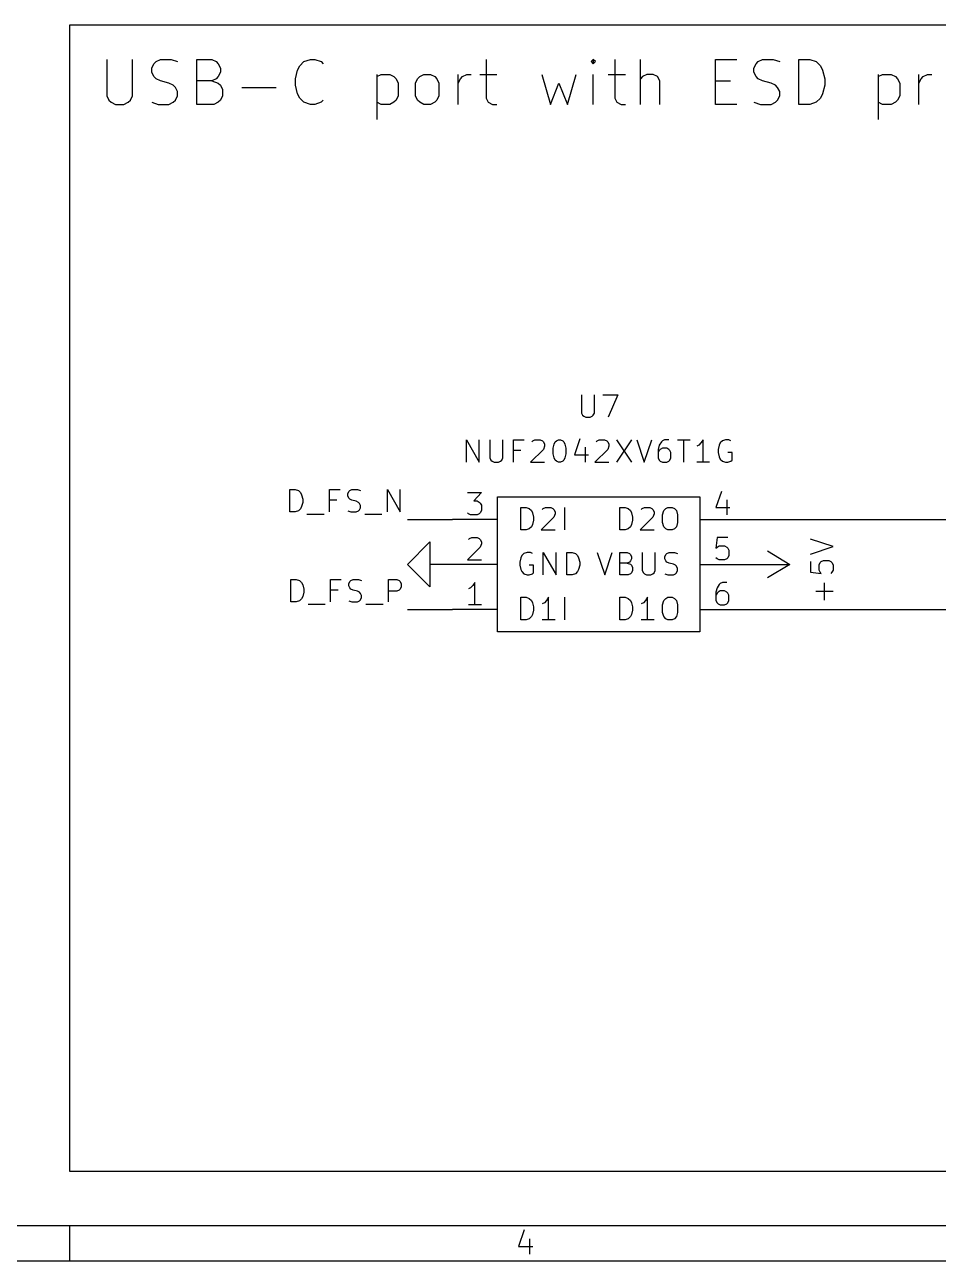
# Model space of a CAD drawing. Extents: x 0.4 to 16.1, y -11.3 to -0.4.
# Drawn here: x 6.2 to 8.23, y -11.299 to -8.55 of the extents above; entities that cross this region are included whole.
import ezdxf

# ---------------------------------------------------------------- set-up
doc = ezdxf.new("R2010")
doc.units = 0
doc.header["$MEASUREMENT"] = 0
for name, color, linetype in [('BLUE3', 171, 'CONTINUOUS'), ('CYAN2', 4, 'CONTINUOUS'), ('GRAY1', 251, 'CONTINUOUS'), ('GREEN3', 91, 'CONTINUOUS'), ('LYELLOW', 51, 'CONTINUOUS'), ('RED2', 1, 'CONTINUOUS'), ('RED3', 11, 'CONTINUOUS')]:
    doc.layers.add(name, color=color, linetype=linetype)

msp = doc.modelspace()

# ---------------------------------------------------------------- linework, layer by layer
at = {"layer": 'BLUE3', "linetype": 'CONTINUOUS'}
for p, q in [((6.3, -8.55), (10.05, -8.55)), ((6.3, -11.1), (6.3, -8.55)), ((6.382, -8.6273), (6.382, -8.7082)), ((6.4392, -8.7082), (6.4392, -8.6273)), ((6.4868, -8.6368), (6.4916, -8.632)), ((6.4916, -8.632), (6.5011, -8.6273)), ((6.5011, -8.6273), (6.5249, -8.6273)), ((6.5249, -8.6273), (6.5392, -8.632)), ((6.582, -8.7273), (6.582, -8.6273)), ((6.582, -8.6273), (6.6154, -8.6273)), ((6.6154, -8.6273), (6.6249, -8.632)), ((6.6249, -8.632), (6.6296, -8.6368)), ((6.8106, -8.6416), (6.8201, -8.632)), ((6.8201, -8.632), (6.8344, -8.6273)), ((6.8344, -8.6273), (6.8439, -8.6273)), ((6.8439, -8.6273), (6.8582, -8.632)), ((6.8582, -8.632), (6.863, -8.6368)), ((7.2249, -8.6273), (7.2249, -8.713)), ((7.463, -8.6273), (7.4582, -8.632)), ((7.4582, -8.632), (7.463, -8.6368)), ((7.4677, -8.632), (7.463, -8.6273)), ((7.463, -8.6273), (7.463, -8.6368)), ((7.463, -8.6368), (7.4677, -8.632)), ((7.5106, -8.6273), (7.5106, -8.713)), ((7.5677, -8.7273), (7.5677, -8.6273)), ((7.7344, -8.7273), (7.7344, -8.6273)), ((7.7344, -8.6273), (7.782, -8.6273)), ((7.8249, -8.6368), (7.8296, -8.632)), ((7.8296, -8.632), (7.8392, -8.6273)), ((7.8392, -8.6273), (7.863, -8.6273)), ((7.863, -8.6273), (7.8773, -8.632)), ((7.9201, -8.7273), (7.9201, -8.6273)), ((7.9201, -8.6273), (7.9439, -8.6273)), ((7.9439, -8.6273), (7.9582, -8.632)), ((7.9582, -8.632), (7.9677, -8.6416)), ((6.482, -8.6463), (6.4868, -8.6368)), ((6.482, -8.6558), (6.482, -8.6463)), ((6.4868, -8.6654), (6.482, -8.6558)), ((6.6296, -8.6368), (6.6344, -8.6463)), ((6.6344, -8.6558), (6.6296, -8.6654)), ((6.6344, -8.6463), (6.6344, -8.6558)), ((6.8011, -8.6701), (6.8058, -8.6511)), ((6.8058, -8.6511), (6.8106, -8.6416)), ((7.8201, -8.6463), (7.8249, -8.6368)), ((7.8201, -8.6558), (7.8201, -8.6463)), ((7.8249, -8.6654), (7.8201, -8.6558)), ((7.9677, -8.6416), (7.9725, -8.6511)), ((7.9725, -8.6511), (7.9773, -8.6701)), ((6.4916, -8.6701), (6.4868, -8.6654)), ((6.5011, -8.6749), (6.4916, -8.6701)), ((6.5201, -8.6796), (6.5011, -8.6749)), ((6.5296, -8.6844), (6.5201, -8.6796)), ((6.5344, -8.6892), (6.5296, -8.6844)), ((6.6154, -8.6749), (6.582, -8.6749)), ((6.6249, -8.6701), (6.6154, -8.6749)), ((6.6154, -8.6749), (6.6296, -8.6796)), ((6.6296, -8.6654), (6.6249, -8.6701)), ((6.6296, -8.6796), (6.6344, -8.6844)), ((6.6344, -8.6844), (6.6392, -8.6939)), ((6.8011, -8.6844), (6.8011, -8.6701)), ((6.8058, -8.7035), (6.8011, -8.6844)), ((6.982, -8.6606), (6.982, -8.7606)), ((6.982, -8.6654), (6.9916, -8.6606)), ((6.9916, -8.6606), (7.0106, -8.6606)), ((7.0106, -8.6606), (7.0201, -8.6654)), ((7.0201, -8.6654), (7.0249, -8.6701)), ((7.0249, -8.6701), (7.0296, -8.6796)), ((7.0296, -8.6796), (7.0296, -8.7082)), ((7.0677, -8.6796), (7.0725, -8.6701)), ((7.0677, -8.7082), (7.0677, -8.6796)), ((7.0725, -8.6701), (7.0773, -8.6654)), ((7.0773, -8.6654), (7.0868, -8.6606)), ((7.0868, -8.6606), (7.1011, -8.6606)), ((7.1011, -8.6606), (7.1106, -8.6654)), ((7.1106, -8.6654), (7.1154, -8.6701)), ((7.1154, -8.6701), (7.1201, -8.6796)), ((7.1201, -8.6796), (7.1201, -8.7082)), ((7.163, -8.7273), (7.163, -8.6606)), ((7.163, -8.6796), (7.1677, -8.6701)), ((7.1677, -8.6701), (7.1725, -8.6654)), ((7.1725, -8.6654), (7.182, -8.6606)), ((7.182, -8.6606), (7.1916, -8.6606)), ((7.2106, -8.6606), (7.2487, -8.6606)), ((7.3487, -8.6606), (7.3677, -8.7273)), ((7.3677, -8.7273), (7.3868, -8.6796)), ((7.3868, -8.6796), (7.4058, -8.7273)), ((7.4058, -8.7273), (7.4249, -8.6606)), ((7.463, -8.7273), (7.463, -8.6606)), ((7.4963, -8.6606), (7.5344, -8.6606)), ((7.5725, -8.6654), (7.5677, -8.6701)), ((7.582, -8.6606), (7.5725, -8.6654)), ((7.5963, -8.6606), (7.582, -8.6606)), ((7.6058, -8.6654), (7.5963, -8.6606)), ((7.6106, -8.6749), (7.6058, -8.6654)), ((7.6106, -8.7273), (7.6106, -8.6749)), ((7.7344, -8.6749), (7.7677, -8.6749)), ((7.8296, -8.6701), (7.8249, -8.6654)), ((7.8392, -8.6749), (7.8296, -8.6701)), ((7.8582, -8.6796), (7.8392, -8.6749)), ((7.8677, -8.6844), (7.8582, -8.6796)), ((7.8725, -8.6892), (7.8677, -8.6844)), ((7.9773, -8.6844), (7.9725, -8.7035)), ((7.9773, -8.6701), (7.9773, -8.6844)), ((8.0963, -8.6606), (8.0963, -8.7606)), ((8.0963, -8.6654), (8.1058, -8.6606)), ((8.1058, -8.6606), (8.1249, -8.6606)), ((8.1249, -8.6606), (8.1344, -8.6654)), ((8.1344, -8.6654), (8.1392, -8.6701)), ((8.1392, -8.6701), (8.1439, -8.6796)), ((8.1439, -8.6796), (8.1439, -8.7082)), ((8.1868, -8.7273), (8.1868, -8.6606)), ((8.1868, -8.6796), (8.1915, -8.6701)), ((8.1915, -8.6701), (8.1963, -8.6654)), ((8.1963, -8.6654), (8.2058, -8.6606)), ((8.2058, -8.6606), (8.2154, -8.6606)), ((6.382, -8.7082), (6.3868, -8.7177)), ((6.4344, -8.7177), (6.4392, -8.7082)), ((6.5392, -8.6987), (6.5344, -8.6892)), ((6.5344, -8.7177), (6.5392, -8.7082)), ((6.5392, -8.7082), (6.5392, -8.6987)), ((6.6392, -8.7082), (6.6344, -8.7177)), ((6.6392, -8.6939), (6.6392, -8.7082)), ((6.682, -8.6892), (6.7582, -8.6892)), ((6.8106, -8.713), (6.8058, -8.7035)), ((6.8201, -8.7225), (6.8106, -8.713)), ((7.0296, -8.7082), (7.0249, -8.7177)), ((7.0725, -8.7177), (7.0677, -8.7082)), ((7.1201, -8.7082), (7.1154, -8.7177)), ((7.2249, -8.713), (7.2296, -8.7225)), ((7.5106, -8.713), (7.5154, -8.7225)), ((7.8773, -8.6987), (7.8725, -8.6892)), ((7.8725, -8.7177), (7.8773, -8.7082)), ((7.8773, -8.7082), (7.8773, -8.6987)), ((7.9677, -8.713), (7.9582, -8.7225)), ((7.9725, -8.7035), (7.9677, -8.713)), ((8.1439, -8.7082), (8.1392, -8.7177)), ((6.3868, -8.7177), (6.3916, -8.7225)), ((6.3916, -8.7225), (6.4011, -8.7273)), ((6.4011, -8.7273), (6.4201, -8.7273)), ((6.4201, -8.7273), (6.4296, -8.7225)), ((6.4296, -8.7225), (6.4344, -8.7177)), ((6.482, -8.7225), (6.4963, -8.7273)), ((6.4963, -8.7273), (6.5201, -8.7273)), ((6.5201, -8.7273), (6.5296, -8.7225)), ((6.5296, -8.7225), (6.5344, -8.7177)), ((6.6201, -8.7273), (6.582, -8.7273)), ((6.6296, -8.7225), (6.6201, -8.7273)), ((6.6344, -8.7177), (6.6296, -8.7225)), ((6.8344, -8.7273), (6.8201, -8.7225)), ((6.8439, -8.7273), (6.8344, -8.7273)), ((6.8582, -8.7225), (6.8439, -8.7273)), ((6.863, -8.7177), (6.8582, -8.7225)), ((6.9916, -8.7273), (6.982, -8.7225)), ((7.0106, -8.7273), (6.9916, -8.7273)), ((7.0201, -8.7225), (7.0106, -8.7273)), ((7.0249, -8.7177), (7.0201, -8.7225)), ((7.0773, -8.7225), (7.0725, -8.7177)), ((7.0868, -8.7273), (7.0773, -8.7225)), ((7.1011, -8.7273), (7.0868, -8.7273)), ((7.1106, -8.7225), (7.1011, -8.7273)), ((7.1154, -8.7177), (7.1106, -8.7225)), ((7.2296, -8.7225), (7.2392, -8.7273)), ((7.2392, -8.7273), (7.2487, -8.7273)), ((7.5154, -8.7225), (7.5249, -8.7273)), ((7.5249, -8.7273), (7.5344, -8.7273)), ((7.782, -8.7273), (7.7344, -8.7273)), ((7.8201, -8.7225), (7.8344, -8.7273)), ((7.8344, -8.7273), (7.8582, -8.7273)), ((7.8582, -8.7273), (7.8677, -8.7225)), ((7.8677, -8.7225), (7.8725, -8.7177)), ((7.9439, -8.7273), (7.9201, -8.7273)), ((7.9582, -8.7225), (7.9439, -8.7273)), ((8.1058, -8.7273), (8.0963, -8.7225)), ((8.1249, -8.7273), (8.1058, -8.7273)), ((8.1344, -8.7225), (8.1249, -8.7273)), ((8.1392, -8.7177), (8.1344, -8.7225)), ((10.05, -11.1), (6.3, -11.1))]:
    msp.add_line(p, q, dxfattribs=at)
at = {"layer": 'CYAN2', "linetype": 'CONTINUOUS'}
for p, q in [((7.4369, -9.3728), (7.4369, -9.4133)), ((7.4369, -9.3728), (7.4369, -9.4133)), ((7.4655, -9.4133), (7.4655, -9.3728)), ((7.4655, -9.4133), (7.4655, -9.3728)), ((7.4845, -9.3728), (7.5179, -9.3728)), ((7.4845, -9.3728), (7.5179, -9.3728)), ((7.5179, -9.3728), (7.4964, -9.4228)), ((7.5179, -9.3728), (7.4964, -9.4228)), ((7.4369, -9.4133), (7.4393, -9.418)), ((7.4369, -9.4133), (7.4393, -9.418)), ((7.4393, -9.418), (7.4417, -9.4204)), ((7.4393, -9.418), (7.4417, -9.4204)), ((7.4417, -9.4204), (7.4464, -9.4228)), ((7.4417, -9.4204), (7.4464, -9.4228)), ((7.4464, -9.4228), (7.4559, -9.4228)), ((7.4464, -9.4228), (7.4559, -9.4228)), ((7.4559, -9.4228), (7.4607, -9.4204)), ((7.4559, -9.4228), (7.4607, -9.4204)), ((7.4607, -9.4204), (7.4631, -9.418)), ((7.4607, -9.4204), (7.4631, -9.418)), ((7.4631, -9.418), (7.4655, -9.4133)), ((7.4631, -9.418), (7.4655, -9.4133)), ((7.181, -9.5228), (7.181, -9.4728)), ((7.181, -9.4728), (7.2095, -9.5228)), ((7.181, -9.5228), (7.181, -9.4728)), ((7.181, -9.4728), (7.2095, -9.5228)), ((7.2095, -9.5228), (7.2095, -9.4728)), ((7.2095, -9.5228), (7.2095, -9.4728)), ((7.2333, -9.4728), (7.2333, -9.5133)), ((7.2333, -9.4728), (7.2333, -9.5133)), ((7.2619, -9.5133), (7.2619, -9.4728)), ((7.2619, -9.5133), (7.2619, -9.4728)), ((7.2857, -9.5228), (7.2857, -9.4728)), ((7.2857, -9.4728), (7.3095, -9.4728)), ((7.2857, -9.5228), (7.2857, -9.4728)), ((7.2857, -9.4728), (7.3095, -9.4728)), ((7.3262, -9.4776), (7.3286, -9.4752)), ((7.3262, -9.4776), (7.3286, -9.4752)), ((7.3286, -9.4752), (7.3333, -9.4728)), ((7.3286, -9.4752), (7.3333, -9.4728)), ((7.3333, -9.4728), (7.3452, -9.4728)), ((7.3333, -9.4728), (7.3452, -9.4728)), ((7.3452, -9.4728), (7.35, -9.4752)), ((7.3452, -9.4728), (7.35, -9.4752)), ((7.35, -9.4752), (7.3524, -9.4776)), ((7.35, -9.4752), (7.3524, -9.4776)), ((7.3524, -9.4776), (7.3548, -9.4823)), ((7.3524, -9.4776), (7.3548, -9.4823)), ((7.3548, -9.4823), (7.3548, -9.4871)), ((7.3548, -9.4823), (7.3548, -9.4871)), ((7.3738, -9.4918), (7.3762, -9.4823)), ((7.3738, -9.4918), (7.3762, -9.4823)), ((7.3762, -9.4823), (7.3786, -9.4776)), ((7.3762, -9.4823), (7.3786, -9.4776)), ((7.3786, -9.4776), (7.381, -9.4752)), ((7.3786, -9.4776), (7.381, -9.4752)), ((7.381, -9.4752), (7.3857, -9.4728)), ((7.381, -9.4752), (7.3857, -9.4728)), ((7.3857, -9.4728), (7.3905, -9.4728)), ((7.3857, -9.4728), (7.3905, -9.4728)), ((7.3905, -9.4728), (7.3952, -9.4752)), ((7.3905, -9.4728), (7.3952, -9.4752)), ((7.3952, -9.4752), (7.3976, -9.4776)), ((7.3952, -9.4752), (7.3976, -9.4776)), ((7.3976, -9.4776), (7.4, -9.4823)), ((7.3976, -9.4776), (7.4, -9.4823)), ((7.4, -9.4823), (7.4024, -9.4918)), ((7.4, -9.4823), (7.4024, -9.4918)), ((7.4333, -9.4704), (7.4214, -9.5061)), ((7.4333, -9.4704), (7.4214, -9.5061)), ((7.4691, -9.4776), (7.4714, -9.4752)), ((7.4691, -9.4776), (7.4714, -9.4752)), ((7.4714, -9.4752), (7.4762, -9.4728)), ((7.4714, -9.4752), (7.4762, -9.4728)), ((7.4762, -9.4728), (7.4881, -9.4728)), ((7.4762, -9.4728), (7.4881, -9.4728)), ((7.4881, -9.4728), (7.4929, -9.4752)), ((7.4881, -9.4728), (7.4929, -9.4752)), ((7.4929, -9.4752), (7.4952, -9.4776)), ((7.4929, -9.4752), (7.4952, -9.4776)), ((7.4952, -9.4776), (7.4976, -9.4823)), ((7.4952, -9.4776), (7.4976, -9.4823)), ((7.4976, -9.4823), (7.4976, -9.4871)), ((7.4976, -9.4823), (7.4976, -9.4871)), ((7.5143, -9.4728), (7.5476, -9.5228)), ((7.5476, -9.4728), (7.5143, -9.5228)), ((7.5143, -9.4728), (7.5476, -9.5228)), ((7.5476, -9.4728), (7.5143, -9.5228)), ((7.5595, -9.4728), (7.5762, -9.5228)), ((7.5595, -9.4728), (7.5762, -9.5228)), ((7.5762, -9.5228), (7.5929, -9.4728)), ((7.5762, -9.5228), (7.5929, -9.4728)), ((7.6095, -9.4847), (7.6071, -9.4942)), ((7.6095, -9.4847), (7.6071, -9.4942)), ((7.6143, -9.4776), (7.6095, -9.4847)), ((7.6143, -9.4776), (7.6095, -9.4847)), ((7.6167, -9.4752), (7.6143, -9.4776)), ((7.6167, -9.4752), (7.6143, -9.4776)), ((7.6214, -9.4728), (7.6167, -9.4752)), ((7.6214, -9.4728), (7.6167, -9.4752)), ((7.631, -9.4728), (7.6214, -9.4728)), ((7.631, -9.4728), (7.6214, -9.4728)), ((7.65, -9.4728), (7.6786, -9.4728)), ((7.65, -9.4728), (7.6786, -9.4728)), ((7.6643, -9.5228), (7.6643, -9.4728)), ((7.6643, -9.5228), (7.6643, -9.4728)), ((7.6976, -9.4847), (7.6929, -9.4871)), ((7.6976, -9.4847), (7.6929, -9.4871)), ((7.7024, -9.4799), (7.6976, -9.4847)), ((7.7024, -9.4799), (7.6976, -9.4847)), ((7.7071, -9.4728), (7.7024, -9.4799)), ((7.7071, -9.4728), (7.7024, -9.4799)), ((7.7071, -9.5228), (7.7071, -9.4728)), ((7.7071, -9.5228), (7.7071, -9.4728)), ((7.7429, -9.4847), (7.7405, -9.4942)), ((7.7429, -9.4847), (7.7405, -9.4942)), ((7.7452, -9.4799), (7.7429, -9.4847)), ((7.7452, -9.4799), (7.7429, -9.4847)), ((7.75, -9.4752), (7.7452, -9.4799)), ((7.75, -9.4752), (7.7452, -9.4799)), ((7.7571, -9.4728), (7.75, -9.4752)), ((7.7571, -9.4728), (7.75, -9.4752)), ((7.7643, -9.4728), (7.7571, -9.4728)), ((7.7643, -9.4728), (7.7571, -9.4728)), ((7.769, -9.4752), (7.7643, -9.4728)), ((7.769, -9.4752), (7.7643, -9.4728)), ((7.3024, -9.4966), (7.2857, -9.4966)), ((7.3024, -9.4966), (7.2857, -9.4966)), ((7.3524, -9.4942), (7.3238, -9.5228)), ((7.3524, -9.4942), (7.3238, -9.5228)), ((7.3548, -9.4871), (7.3524, -9.4942)), ((7.3548, -9.4871), (7.3524, -9.4942)), ((7.3738, -9.5038), (7.3738, -9.4918)), ((7.3738, -9.5038), (7.3738, -9.4918)), ((7.3762, -9.5133), (7.3738, -9.5038)), ((7.3762, -9.5133), (7.3738, -9.5038)), ((7.4024, -9.5038), (7.4, -9.5133)), ((7.4024, -9.5038), (7.4, -9.5133)), ((7.4024, -9.4918), (7.4024, -9.5038)), ((7.4024, -9.4918), (7.4024, -9.5038)), ((7.4214, -9.5061), (7.4524, -9.5061)), ((7.4214, -9.5061), (7.4524, -9.5061)), ((7.4452, -9.4895), (7.4452, -9.5228)), ((7.4452, -9.4895), (7.4452, -9.5228)), ((7.4952, -9.4942), (7.4667, -9.5228)), ((7.4952, -9.4942), (7.4667, -9.5228)), ((7.4976, -9.4871), (7.4952, -9.4942)), ((7.4976, -9.4871), (7.4952, -9.4942)), ((7.6071, -9.4942), (7.6071, -9.5133)), ((7.6071, -9.4942), (7.6071, -9.5133)), ((7.6095, -9.4966), (7.6071, -9.5014)), ((7.6095, -9.4966), (7.6071, -9.5014)), ((7.6119, -9.4942), (7.6095, -9.4966)), ((7.6119, -9.4942), (7.6095, -9.4966)), ((7.6167, -9.4918), (7.6119, -9.4942)), ((7.6167, -9.4918), (7.6119, -9.4942)), ((7.6262, -9.4918), (7.6167, -9.4918)), ((7.6262, -9.4918), (7.6167, -9.4918)), ((7.631, -9.4942), (7.6262, -9.4918)), ((7.631, -9.4942), (7.6262, -9.4918)), ((7.6333, -9.4966), (7.631, -9.4942)), ((7.6333, -9.4966), (7.631, -9.4942)), ((7.6357, -9.5014), (7.6333, -9.4966)), ((7.6357, -9.5014), (7.6333, -9.4966)), ((7.6357, -9.5133), (7.6357, -9.5014)), ((7.6357, -9.5133), (7.6357, -9.5014)), ((7.7405, -9.4942), (7.7405, -9.5014)), ((7.7405, -9.4942), (7.7405, -9.5014)), ((7.7405, -9.5014), (7.7429, -9.5109)), ((7.7405, -9.5014), (7.7429, -9.5109)), ((7.7429, -9.5109), (7.7452, -9.5157)), ((7.7429, -9.5109), (7.7452, -9.5157)), ((7.7714, -9.5014), (7.7619, -9.5014)), ((7.7714, -9.5014), (7.7619, -9.5014)), ((7.7714, -9.518), (7.7714, -9.5014)), ((7.7714, -9.518), (7.7714, -9.5014)), ((7.2333, -9.5133), (7.2357, -9.518)), ((7.2333, -9.5133), (7.2357, -9.518)), ((7.2357, -9.518), (7.2381, -9.5204)), ((7.2357, -9.518), (7.2381, -9.5204)), ((7.2381, -9.5204), (7.2429, -9.5228)), ((7.2381, -9.5204), (7.2429, -9.5228)), ((7.2429, -9.5228), (7.2524, -9.5228)), ((7.2429, -9.5228), (7.2524, -9.5228)), ((7.2524, -9.5228), (7.2571, -9.5204)), ((7.2524, -9.5228), (7.2571, -9.5204)), ((7.2571, -9.5204), (7.2595, -9.518)), ((7.2571, -9.5204), (7.2595, -9.518)), ((7.2595, -9.518), (7.2619, -9.5133)), ((7.2595, -9.518), (7.2619, -9.5133)), ((7.3238, -9.5228), (7.3548, -9.5228)), ((7.3238, -9.5228), (7.3548, -9.5228)), ((7.3786, -9.518), (7.3762, -9.5133)), ((7.3786, -9.518), (7.3762, -9.5133)), ((7.381, -9.5204), (7.3786, -9.518)), ((7.381, -9.5204), (7.3786, -9.518)), ((7.3857, -9.5228), (7.381, -9.5204)), ((7.3857, -9.5228), (7.381, -9.5204)), ((7.3905, -9.5228), (7.3857, -9.5228)), ((7.3905, -9.5228), (7.3857, -9.5228)), ((7.3952, -9.5204), (7.3905, -9.5228)), ((7.3952, -9.5204), (7.3905, -9.5228)), ((7.3976, -9.518), (7.3952, -9.5204)), ((7.3976, -9.518), (7.3952, -9.5204)), ((7.4, -9.5133), (7.3976, -9.518)), ((7.4, -9.5133), (7.3976, -9.518)), ((7.4667, -9.5228), (7.4976, -9.5228)), ((7.4667, -9.5228), (7.4976, -9.5228)), ((7.6071, -9.5133), (7.6095, -9.518)), ((7.6071, -9.5133), (7.6095, -9.518)), ((7.6095, -9.518), (7.6119, -9.5204)), ((7.6095, -9.518), (7.6119, -9.5204)), ((7.6119, -9.5204), (7.6167, -9.5228)), ((7.6119, -9.5204), (7.6167, -9.5228)), ((7.6167, -9.5228), (7.6262, -9.5228)), ((7.6167, -9.5228), (7.6262, -9.5228)), ((7.6262, -9.5228), (7.631, -9.5204)), ((7.6262, -9.5228), (7.631, -9.5204)), ((7.631, -9.5204), (7.6333, -9.518)), ((7.631, -9.5204), (7.6333, -9.518)), ((7.6333, -9.518), (7.6357, -9.5133)), ((7.6333, -9.518), (7.6357, -9.5133)), ((7.7214, -9.5228), (7.6929, -9.5228)), ((7.7214, -9.5228), (7.6929, -9.5228)), ((7.7452, -9.5157), (7.75, -9.5204)), ((7.7452, -9.5157), (7.75, -9.5204)), ((7.75, -9.5204), (7.7571, -9.5228)), ((7.75, -9.5204), (7.7571, -9.5228)), ((7.7571, -9.5228), (7.7619, -9.5228)), ((7.7571, -9.5228), (7.7619, -9.5228)), ((7.7619, -9.5228), (7.769, -9.5204)), ((7.7619, -9.5228), (7.769, -9.5204)), ((7.769, -9.5204), (7.7714, -9.518)), ((7.769, -9.5204), (7.7714, -9.518)), ((7.3019, -9.6731), (7.3019, -9.6231)), ((7.3019, -9.6231), (7.3138, -9.6231)), ((7.3019, -9.6731), (7.3019, -9.6231)), ((7.3019, -9.6231), (7.3138, -9.6231)), ((7.3138, -9.6231), (7.3209, -9.6255)), ((7.3138, -9.6231), (7.3209, -9.6255)), ((7.3209, -9.6255), (7.3257, -9.6303)), ((7.3209, -9.6255), (7.3257, -9.6303)), ((7.3257, -9.6303), (7.3281, -9.635)), ((7.3257, -9.6303), (7.3281, -9.635)), ((7.3281, -9.635), (7.3305, -9.6446)), ((7.3281, -9.635), (7.3305, -9.6446)), ((7.3305, -9.6446), (7.3305, -9.6517)), ((7.3305, -9.6446), (7.3305, -9.6517)), ((7.3757, -9.6446), (7.3471, -9.6731)), ((7.3757, -9.6446), (7.3471, -9.6731)), ((7.3495, -9.6279), (7.3519, -9.6255)), ((7.3495, -9.6279), (7.3519, -9.6255)), ((7.3519, -9.6255), (7.3567, -9.6231)), ((7.3519, -9.6255), (7.3567, -9.6231)), ((7.3567, -9.6231), (7.3686, -9.6231)), ((7.3567, -9.6231), (7.3686, -9.6231)), ((7.3686, -9.6231), (7.3733, -9.6255)), ((7.3686, -9.6231), (7.3733, -9.6255)), ((7.3733, -9.6255), (7.3757, -9.6279)), ((7.3733, -9.6255), (7.3757, -9.6279)), ((7.3757, -9.6279), (7.3781, -9.6327)), ((7.3757, -9.6279), (7.3781, -9.6327)), ((7.3781, -9.6374), (7.3757, -9.6446)), ((7.3781, -9.6374), (7.3757, -9.6446)), ((7.3781, -9.6327), (7.3781, -9.6374)), ((7.3781, -9.6327), (7.3781, -9.6374)), ((7.3995, -9.6731), (7.3995, -9.6231)), ((7.3995, -9.6731), (7.3995, -9.6231)), ((7.5219, -9.6731), (7.5219, -9.6231)), ((7.5219, -9.6231), (7.5338, -9.6231)), ((7.5219, -9.6731), (7.5219, -9.6231)), ((7.5219, -9.6231), (7.5338, -9.6231)), ((7.5338, -9.6231), (7.5409, -9.6255)), ((7.5338, -9.6231), (7.5409, -9.6255)), ((7.5409, -9.6255), (7.5457, -9.6303)), ((7.5409, -9.6255), (7.5457, -9.6303)), ((7.5457, -9.6303), (7.5481, -9.635)), ((7.5457, -9.6303), (7.5481, -9.635)), ((7.5481, -9.635), (7.5505, -9.6446)), ((7.5481, -9.635), (7.5505, -9.6446)), ((7.5505, -9.6446), (7.5505, -9.6517)), ((7.5505, -9.6446), (7.5505, -9.6517)), ((7.5957, -9.6446), (7.5671, -9.6731)), ((7.5957, -9.6446), (7.5671, -9.6731)), ((7.5695, -9.6279), (7.5719, -9.6255)), ((7.5695, -9.6279), (7.5719, -9.6255)), ((7.5719, -9.6255), (7.5767, -9.6231)), ((7.5719, -9.6255), (7.5767, -9.6231)), ((7.5767, -9.6231), (7.5886, -9.6231)), ((7.5767, -9.6231), (7.5886, -9.6231)), ((7.5886, -9.6231), (7.5933, -9.6255)), ((7.5886, -9.6231), (7.5933, -9.6255)), ((7.5933, -9.6255), (7.5957, -9.6279)), ((7.5933, -9.6255), (7.5957, -9.6279)), ((7.5957, -9.6279), (7.5981, -9.6327)), ((7.5957, -9.6279), (7.5981, -9.6327)), ((7.5981, -9.6374), (7.5957, -9.6446)), ((7.5981, -9.6374), (7.5957, -9.6446)), ((7.5981, -9.6327), (7.5981, -9.6374)), ((7.5981, -9.6327), (7.5981, -9.6374)), ((7.6171, -9.6398), (7.6195, -9.6303)), ((7.6171, -9.6398), (7.6195, -9.6303)), ((7.6171, -9.6565), (7.6171, -9.6398)), ((7.6171, -9.6565), (7.6171, -9.6398)), ((7.6195, -9.6303), (7.6243, -9.6255)), ((7.6195, -9.6303), (7.6243, -9.6255)), ((7.6243, -9.6255), (7.629, -9.6231)), ((7.6243, -9.6255), (7.629, -9.6231)), ((7.629, -9.6231), (7.6386, -9.6231)), ((7.629, -9.6231), (7.6386, -9.6231)), ((7.6386, -9.6231), (7.6433, -9.6255)), ((7.6386, -9.6231), (7.6433, -9.6255)), ((7.6433, -9.6255), (7.6481, -9.6303)), ((7.6433, -9.6255), (7.6481, -9.6303)), ((7.6481, -9.6303), (7.6505, -9.6398)), ((7.6481, -9.6303), (7.6505, -9.6398)), ((7.6505, -9.6398), (7.6505, -9.6565)), ((7.6505, -9.6398), (7.6505, -9.6565)), ((7.3138, -9.6731), (7.3019, -9.6731)), ((7.3138, -9.6731), (7.3019, -9.6731)), ((7.3209, -9.6708), (7.3138, -9.6731)), ((7.3209, -9.6708), (7.3138, -9.6731)), ((7.3257, -9.666), (7.3209, -9.6708)), ((7.3257, -9.666), (7.3209, -9.6708)), ((7.3281, -9.6612), (7.3257, -9.666)), ((7.3281, -9.6612), (7.3257, -9.666)), ((7.3305, -9.6517), (7.3281, -9.6612)), ((7.3305, -9.6517), (7.3281, -9.6612)), ((7.3471, -9.6731), (7.3781, -9.6731)), ((7.3471, -9.6731), (7.3781, -9.6731)), ((7.5338, -9.6731), (7.5219, -9.6731)), ((7.5338, -9.6731), (7.5219, -9.6731)), ((7.5409, -9.6708), (7.5338, -9.6731)), ((7.5409, -9.6708), (7.5338, -9.6731)), ((7.5457, -9.666), (7.5409, -9.6708)), ((7.5457, -9.666), (7.5409, -9.6708)), ((7.5481, -9.6612), (7.5457, -9.666)), ((7.5481, -9.6612), (7.5457, -9.666)), ((7.5505, -9.6517), (7.5481, -9.6612)), ((7.5505, -9.6517), (7.5481, -9.6612)), ((7.5671, -9.6731), (7.5981, -9.6731)), ((7.5671, -9.6731), (7.5981, -9.6731)), ((7.6195, -9.666), (7.6171, -9.6565)), ((7.6195, -9.666), (7.6171, -9.6565)), ((7.6243, -9.6708), (7.6195, -9.666)), ((7.6243, -9.6708), (7.6195, -9.666)), ((7.629, -9.6731), (7.6243, -9.6708)), ((7.629, -9.6731), (7.6243, -9.6708)), ((7.6386, -9.6731), (7.629, -9.6731)), ((7.6386, -9.6731), (7.629, -9.6731)), ((7.6433, -9.6708), (7.6386, -9.6731)), ((7.6433, -9.6708), (7.6386, -9.6731)), ((7.6481, -9.666), (7.6433, -9.6708)), ((7.6481, -9.666), (7.6433, -9.6708)), ((7.6505, -9.6565), (7.6481, -9.666)), ((7.6505, -9.6565), (7.6481, -9.666)), ((7.9958, -9.7102), (7.9458, -9.6936)), ((7.9958, -9.7102), (7.9458, -9.6936)), ((7.3043, -9.7303), (7.3019, -9.735)), ((7.3043, -9.7303), (7.3019, -9.735)), ((7.309, -9.7255), (7.3043, -9.7303)), ((7.309, -9.7255), (7.3043, -9.7303)), ((7.3162, -9.7231), (7.309, -9.7255)), ((7.3162, -9.7231), (7.309, -9.7255)), ((7.3233, -9.7231), (7.3162, -9.7231)), ((7.3233, -9.7231), (7.3162, -9.7231)), ((7.3281, -9.7255), (7.3233, -9.7231)), ((7.3281, -9.7255), (7.3233, -9.7231)), ((7.3519, -9.7731), (7.3519, -9.7231)), ((7.3519, -9.7231), (7.3805, -9.7731)), ((7.3519, -9.7731), (7.3519, -9.7231)), ((7.3519, -9.7231), (7.3805, -9.7731)), ((7.3805, -9.7731), (7.3805, -9.7231)), ((7.3805, -9.7731), (7.3805, -9.7231)), ((7.4043, -9.7731), (7.4043, -9.7231)), ((7.4043, -9.7231), (7.4162, -9.7231)), ((7.4043, -9.7731), (7.4043, -9.7231)), ((7.4043, -9.7231), (7.4162, -9.7231)), ((7.4162, -9.7231), (7.4233, -9.7255)), ((7.4162, -9.7231), (7.4233, -9.7255)), ((7.4233, -9.7255), (7.4281, -9.7303)), ((7.4233, -9.7255), (7.4281, -9.7303)), ((7.4281, -9.7303), (7.4305, -9.735)), ((7.4281, -9.7303), (7.4305, -9.735)), ((7.4719, -9.7231), (7.4886, -9.7731)), ((7.4719, -9.7231), (7.4886, -9.7731)), ((7.4886, -9.7731), (7.5052, -9.7231)), ((7.4886, -9.7731), (7.5052, -9.7231)), ((7.5219, -9.7731), (7.5219, -9.7231)), ((7.5219, -9.7231), (7.5386, -9.7231)), ((7.5219, -9.7731), (7.5219, -9.7231)), ((7.5219, -9.7231), (7.5386, -9.7231)), ((7.5386, -9.7231), (7.5433, -9.7255)), ((7.5386, -9.7231), (7.5433, -9.7255)), ((7.5433, -9.7255), (7.5457, -9.7279)), ((7.5433, -9.7255), (7.5457, -9.7279)), ((7.5457, -9.7279), (7.5481, -9.7327)), ((7.5457, -9.7279), (7.5481, -9.7327)), ((7.5719, -9.7231), (7.5719, -9.7636)), ((7.5719, -9.7231), (7.5719, -9.7636)), ((7.6005, -9.7636), (7.6005, -9.7231)), ((7.6005, -9.7636), (7.6005, -9.7231)), ((7.6219, -9.7327), (7.6243, -9.7279)), ((7.6219, -9.7327), (7.6243, -9.7279)), ((7.6243, -9.7279), (7.6267, -9.7255)), ((7.6243, -9.7279), (7.6267, -9.7255)), ((7.6267, -9.7255), (7.6314, -9.7231)), ((7.6267, -9.7255), (7.6314, -9.7231)), ((7.6314, -9.7231), (7.6433, -9.7231)), ((7.6314, -9.7231), (7.6433, -9.7231)), ((7.6433, -9.7231), (7.6505, -9.7255)), ((7.6433, -9.7231), (7.6505, -9.7255)), ((7.9458, -9.7269), (7.9958, -9.7102)), ((7.9458, -9.7269), (7.9958, -9.7102)), ((7.3019, -9.735), (7.2995, -9.7446)), ((7.3019, -9.735), (7.2995, -9.7446)), ((7.2995, -9.7446), (7.2995, -9.7517)), ((7.2995, -9.7446), (7.2995, -9.7517)), ((7.2995, -9.7517), (7.3019, -9.7612)), ((7.2995, -9.7517), (7.3019, -9.7612)), ((7.3305, -9.7517), (7.3209, -9.7517)), ((7.3305, -9.7517), (7.3209, -9.7517)), ((7.3305, -9.7684), (7.3305, -9.7517)), ((7.3305, -9.7684), (7.3305, -9.7517)), ((7.4305, -9.735), (7.4329, -9.7446)), ((7.4305, -9.735), (7.4329, -9.7446)), ((7.4329, -9.7517), (7.4305, -9.7612)), ((7.4329, -9.7517), (7.4305, -9.7612)), ((7.4329, -9.7446), (7.4329, -9.7517)), ((7.4329, -9.7446), (7.4329, -9.7517)), ((7.5386, -9.7469), (7.5219, -9.7469)), ((7.5386, -9.7469), (7.5219, -9.7469)), ((7.5433, -9.7446), (7.5386, -9.7469)), ((7.5433, -9.7446), (7.5386, -9.7469)), ((7.5386, -9.7469), (7.5457, -9.7493)), ((7.5386, -9.7469), (7.5457, -9.7493)), ((7.5457, -9.7422), (7.5433, -9.7446)), ((7.5457, -9.7422), (7.5433, -9.7446)), ((7.5481, -9.7374), (7.5457, -9.7422)), ((7.5481, -9.7374), (7.5457, -9.7422)), ((7.5457, -9.7493), (7.5481, -9.7517)), ((7.5457, -9.7493), (7.5481, -9.7517)), ((7.5481, -9.7327), (7.5481, -9.7374)), ((7.5481, -9.7327), (7.5481, -9.7374)), ((7.5481, -9.7517), (7.5505, -9.7565)), ((7.5481, -9.7517), (7.5505, -9.7565)), ((7.5505, -9.7565), (7.5505, -9.7636)), ((7.5505, -9.7565), (7.5505, -9.7636)), ((7.6219, -9.7374), (7.6219, -9.7327)), ((7.6219, -9.7374), (7.6219, -9.7327)), ((7.6243, -9.7422), (7.6219, -9.7374)), ((7.6243, -9.7422), (7.6219, -9.7374)), ((7.6267, -9.7446), (7.6243, -9.7422)), ((7.6267, -9.7446), (7.6243, -9.7422)), ((7.6314, -9.7469), (7.6267, -9.7446)), ((7.6314, -9.7469), (7.6267, -9.7446)), ((7.641, -9.7493), (7.6314, -9.7469)), ((7.641, -9.7493), (7.6314, -9.7469)), ((7.6457, -9.7517), (7.641, -9.7493)), ((7.6457, -9.7517), (7.641, -9.7493)), ((7.6481, -9.7541), (7.6457, -9.7517)), ((7.6481, -9.7541), (7.6457, -9.7517)), ((7.6505, -9.7588), (7.6481, -9.7541)), ((7.6505, -9.7588), (7.6481, -9.7541)), ((7.6505, -9.7636), (7.6505, -9.7588)), ((7.6505, -9.7636), (7.6505, -9.7588)), ((7.9458, -9.7436), (7.9458, -9.7674)), ((7.9458, -9.7436), (7.9458, -9.7674)), ((7.9648, -9.7507), (7.9672, -9.7459)), ((7.9648, -9.7507), (7.9672, -9.7459)), ((7.9648, -9.7626), (7.9648, -9.7507)), ((7.9648, -9.7626), (7.9648, -9.7507)), ((7.9672, -9.7459), (7.9696, -9.7436)), ((7.9672, -9.7459), (7.9696, -9.7436)), ((7.9696, -9.7436), (7.9744, -9.7412)), ((7.9696, -9.7436), (7.9744, -9.7412)), ((7.9744, -9.7412), (7.9863, -9.7412)), ((7.9744, -9.7412), (7.9863, -9.7412)), ((7.9863, -9.7412), (7.991, -9.7436)), ((7.9863, -9.7412), (7.991, -9.7436)), ((7.991, -9.7436), (7.9934, -9.7459)), ((7.991, -9.7436), (7.9934, -9.7459)), ((7.9934, -9.7459), (7.9958, -9.7507)), ((7.9934, -9.7459), (7.9958, -9.7507)), ((7.9958, -9.7507), (7.9958, -9.7626)), ((7.9958, -9.7507), (7.9958, -9.7626)), ((7.3019, -9.7612), (7.3043, -9.766)), ((7.3019, -9.7612), (7.3043, -9.766)), ((7.3043, -9.766), (7.309, -9.7708)), ((7.3043, -9.766), (7.309, -9.7708)), ((7.309, -9.7708), (7.3162, -9.7731)), ((7.309, -9.7708), (7.3162, -9.7731)), ((7.3162, -9.7731), (7.3209, -9.7731)), ((7.3162, -9.7731), (7.3209, -9.7731)), ((7.3209, -9.7731), (7.3281, -9.7708)), ((7.3209, -9.7731), (7.3281, -9.7708)), ((7.3281, -9.7708), (7.3305, -9.7684)), ((7.3281, -9.7708), (7.3305, -9.7684)), ((7.4162, -9.7731), (7.4043, -9.7731)), ((7.4162, -9.7731), (7.4043, -9.7731)), ((7.4233, -9.7708), (7.4162, -9.7731)), ((7.4233, -9.7708), (7.4162, -9.7731)), ((7.4281, -9.766), (7.4233, -9.7708)), ((7.4281, -9.766), (7.4233, -9.7708)), ((7.4305, -9.7612), (7.4281, -9.766)), ((7.4305, -9.7612), (7.4281, -9.766)), ((7.5409, -9.7731), (7.5219, -9.7731)), ((7.5409, -9.7731), (7.5219, -9.7731)), ((7.5457, -9.7708), (7.5409, -9.7731)), ((7.5457, -9.7708), (7.5409, -9.7731)), ((7.5481, -9.7684), (7.5457, -9.7708)), ((7.5481, -9.7684), (7.5457, -9.7708)), ((7.5505, -9.7636), (7.5481, -9.7684)), ((7.5505, -9.7636), (7.5481, -9.7684)), ((7.5719, -9.7636), (7.5743, -9.7684)), ((7.5719, -9.7636), (7.5743, -9.7684)), ((7.5743, -9.7684), (7.5767, -9.7708)), ((7.5743, -9.7684), (7.5767, -9.7708)), ((7.5767, -9.7708), (7.5814, -9.7731)), ((7.5767, -9.7708), (7.5814, -9.7731)), ((7.5814, -9.7731), (7.5909, -9.7731)), ((7.5814, -9.7731), (7.5909, -9.7731)), ((7.5909, -9.7731), (7.5957, -9.7708)), ((7.5909, -9.7731), (7.5957, -9.7708)), ((7.5957, -9.7708), (7.5981, -9.7684)), ((7.5957, -9.7708), (7.5981, -9.7684)), ((7.5981, -9.7684), (7.6005, -9.7636)), ((7.5981, -9.7684), (7.6005, -9.7636)), ((7.6219, -9.7708), (7.629, -9.7731)), ((7.6219, -9.7708), (7.629, -9.7731)), ((7.629, -9.7731), (7.641, -9.7731)), ((7.629, -9.7731), (7.641, -9.7731)), ((7.641, -9.7731), (7.6457, -9.7708)), ((7.641, -9.7731), (7.6457, -9.7708)), ((7.6457, -9.7708), (7.6481, -9.7684)), ((7.6457, -9.7708), (7.6481, -9.7684)), ((7.6481, -9.7684), (7.6505, -9.7636)), ((7.6481, -9.7684), (7.6505, -9.7636)), ((7.9458, -9.7674), (7.9696, -9.7698)), ((7.9458, -9.7674), (7.9696, -9.7698)), ((7.9672, -9.7674), (7.9648, -9.7626)), ((7.9672, -9.7674), (7.9648, -9.7626)), ((7.9696, -9.7698), (7.9672, -9.7674)), ((7.9696, -9.7698), (7.9672, -9.7674)), ((7.9934, -9.7674), (7.991, -9.7698)), ((7.9934, -9.7674), (7.991, -9.7698)), ((7.9958, -9.7626), (7.9934, -9.7674)), ((7.9958, -9.7626), (7.9934, -9.7674)), ((7.9958, -9.8102), (7.9577, -9.8102)), ((7.9958, -9.8102), (7.9577, -9.8102)), ((7.9768, -9.8293), (7.9768, -9.7912)), ((7.9768, -9.8293), (7.9768, -9.7912)), ((7.3019, -9.8731), (7.3019, -9.8231)), ((7.3019, -9.8231), (7.3138, -9.8231)), ((7.3019, -9.8731), (7.3019, -9.8231)), ((7.3019, -9.8231), (7.3138, -9.8231)), ((7.3138, -9.8231), (7.3209, -9.8255)), ((7.3138, -9.8231), (7.3209, -9.8255)), ((7.3209, -9.8255), (7.3257, -9.8303)), ((7.3209, -9.8255), (7.3257, -9.8303)), ((7.3257, -9.8303), (7.3281, -9.835)), ((7.3257, -9.8303), (7.3281, -9.835)), ((7.3281, -9.835), (7.3305, -9.8446)), ((7.3281, -9.835), (7.3305, -9.8446)), ((7.3543, -9.835), (7.3495, -9.8374)), ((7.3543, -9.835), (7.3495, -9.8374)), ((7.359, -9.8303), (7.3543, -9.835)), ((7.359, -9.8303), (7.3543, -9.835)), ((7.3638, -9.8231), (7.359, -9.8303)), ((7.3638, -9.8231), (7.359, -9.8303)), ((7.3638, -9.8731), (7.3638, -9.8231)), ((7.3638, -9.8731), (7.3638, -9.8231)), ((7.3995, -9.8731), (7.3995, -9.8231)), ((7.3995, -9.8731), (7.3995, -9.8231)), ((7.5219, -9.8731), (7.5219, -9.8231)), ((7.5219, -9.8231), (7.5338, -9.8231)), ((7.5219, -9.8731), (7.5219, -9.8231)), ((7.5219, -9.8231), (7.5338, -9.8231)), ((7.5338, -9.8231), (7.5409, -9.8255)), ((7.5338, -9.8231), (7.5409, -9.8255)), ((7.5409, -9.8255), (7.5457, -9.8303)), ((7.5409, -9.8255), (7.5457, -9.8303)), ((7.5457, -9.8303), (7.5481, -9.835)), ((7.5457, -9.8303), (7.5481, -9.835)), ((7.5481, -9.835), (7.5505, -9.8446)), ((7.5481, -9.835), (7.5505, -9.8446)), ((7.5743, -9.835), (7.5695, -9.8374)), ((7.5743, -9.835), (7.5695, -9.8374)), ((7.579, -9.8303), (7.5743, -9.835)), ((7.579, -9.8303), (7.5743, -9.835)), ((7.5838, -9.8231), (7.579, -9.8303)), ((7.5838, -9.8231), (7.579, -9.8303)), ((7.5838, -9.8731), (7.5838, -9.8231)), ((7.5838, -9.8731), (7.5838, -9.8231)), ((7.6171, -9.8398), (7.6195, -9.8303)), ((7.6171, -9.8398), (7.6195, -9.8303)), ((7.6171, -9.8565), (7.6171, -9.8398)), ((7.6171, -9.8565), (7.6171, -9.8398)), ((7.6195, -9.8303), (7.6243, -9.8255)), ((7.6195, -9.8303), (7.6243, -9.8255)), ((7.6243, -9.8255), (7.629, -9.8231)), ((7.6243, -9.8255), (7.629, -9.8231)), ((7.629, -9.8231), (7.6386, -9.8231)), ((7.629, -9.8231), (7.6386, -9.8231)), ((7.6386, -9.8231), (7.6433, -9.8255)), ((7.6386, -9.8231), (7.6433, -9.8255)), ((7.6433, -9.8255), (7.6481, -9.8303)), ((7.6433, -9.8255), (7.6481, -9.8303)), ((7.6481, -9.8303), (7.6505, -9.8398)), ((7.6481, -9.8303), (7.6505, -9.8398)), ((7.6505, -9.8398), (7.6505, -9.8565)), ((7.6505, -9.8398), (7.6505, -9.8565)), ((7.3257, -9.866), (7.3209, -9.8708)), ((7.3257, -9.866), (7.3209, -9.8708)), ((7.3281, -9.8612), (7.3257, -9.866)), ((7.3281, -9.8612), (7.3257, -9.866)), ((7.3305, -9.8517), (7.3281, -9.8612)), ((7.3305, -9.8517), (7.3281, -9.8612)), ((7.3305, -9.8446), (7.3305, -9.8517)), ((7.3305, -9.8446), (7.3305, -9.8517)), ((7.5457, -9.866), (7.5409, -9.8708)), ((7.5457, -9.866), (7.5409, -9.8708)), ((7.5481, -9.8612), (7.5457, -9.866)), ((7.5481, -9.8612), (7.5457, -9.866)), ((7.5505, -9.8517), (7.5481, -9.8612)), ((7.5505, -9.8517), (7.5481, -9.8612)), ((7.5505, -9.8446), (7.5505, -9.8517)), ((7.5505, -9.8446), (7.5505, -9.8517)), ((7.6195, -9.866), (7.6171, -9.8565)), ((7.6195, -9.866), (7.6171, -9.8565)), ((7.6243, -9.8708), (7.6195, -9.866)), ((7.6243, -9.8708), (7.6195, -9.866)), ((7.6481, -9.866), (7.6433, -9.8708)), ((7.6481, -9.866), (7.6433, -9.8708)), ((7.6505, -9.8565), (7.6481, -9.866)), ((7.6505, -9.8565), (7.6481, -9.866)), ((7.3138, -9.8731), (7.3019, -9.8731)), ((7.3138, -9.8731), (7.3019, -9.8731)), ((7.3209, -9.8708), (7.3138, -9.8731)), ((7.3209, -9.8708), (7.3138, -9.8731)), ((7.3781, -9.8731), (7.3495, -9.8731)), ((7.3781, -9.8731), (7.3495, -9.8731)), ((7.5338, -9.8731), (7.5219, -9.8731)), ((7.5338, -9.8731), (7.5219, -9.8731)), ((7.5409, -9.8708), (7.5338, -9.8731)), ((7.5409, -9.8708), (7.5338, -9.8731)), ((7.5981, -9.8731), (7.5695, -9.8731)), ((7.5981, -9.8731), (7.5695, -9.8731)), ((7.629, -9.8731), (7.6243, -9.8708)), ((7.629, -9.8731), (7.6243, -9.8708)), ((7.6386, -9.8731), (7.629, -9.8731)), ((7.6386, -9.8731), (7.629, -9.8731)), ((7.6433, -9.8708), (7.6386, -9.8731)), ((7.6433, -9.8708), (7.6386, -9.8731))]:
    msp.add_line(p, q, dxfattribs=at)
at = {"layer": 'GRAY1', "linetype": 'CONTINUOUS'}
for p, q in [((6.7887, -9.6333), (6.7887, -9.5833)), ((6.7887, -9.5833), (6.8006, -9.5833)), ((6.8006, -9.5833), (6.8078, -9.5857)), ((6.8078, -9.5857), (6.8126, -9.5904)), ((6.8126, -9.5904), (6.8149, -9.5952)), ((6.8768, -9.6333), (6.8768, -9.5833)), ((6.8768, -9.5833), (6.9006, -9.5833)), ((6.9173, -9.5928), (6.9197, -9.5881)), ((6.9173, -9.5976), (6.9173, -9.5928)), ((6.9197, -9.5881), (6.9221, -9.5857)), ((6.9221, -9.5857), (6.9268, -9.5833)), ((6.9268, -9.5833), (6.9387, -9.5833)), ((6.9387, -9.5833), (6.9459, -9.5857)), ((7.0054, -9.6333), (7.0054, -9.5833)), ((7.0054, -9.5833), (7.034, -9.6333)), ((7.034, -9.6333), (7.034, -9.5833)), ((6.8149, -9.6214), (6.8126, -9.6262)), ((6.8149, -9.5952), (6.8173, -9.6047)), ((6.8173, -9.6119), (6.8149, -9.6214)), ((6.8173, -9.6047), (6.8173, -9.6119)), ((6.8935, -9.6071), (6.8768, -9.6071)), ((6.9197, -9.6023), (6.9173, -9.5976)), ((6.9221, -9.6047), (6.9197, -9.6023)), ((6.9268, -9.6071), (6.9221, -9.6047)), ((6.9364, -9.6095), (6.9268, -9.6071)), ((6.9411, -9.6119), (6.9364, -9.6095)), ((6.9435, -9.6143), (6.9411, -9.6119)), ((6.9459, -9.619), (6.9435, -9.6143)), ((6.9459, -9.6238), (6.9459, -9.619)), ((6.8006, -9.6333), (6.7887, -9.6333)), ((6.8078, -9.6309), (6.8006, -9.6333)), ((6.8126, -9.6262), (6.8078, -9.6309)), ((6.8268, -9.6381), (6.8649, -9.6381)), ((6.9173, -9.6309), (6.9245, -9.6333)), ((6.9245, -9.6333), (6.9364, -9.6333)), ((6.9364, -9.6333), (6.9411, -9.6309)), ((6.9411, -9.6309), (6.9435, -9.6285)), ((6.9435, -9.6285), (6.9459, -9.6238)), ((6.9554, -9.6381), (6.9935, -9.6381)), ((6.7911, -9.8333), (6.7911, -9.7833)), ((6.7911, -9.7833), (6.803, -9.7833)), ((6.803, -9.7833), (6.8102, -9.7857)), ((6.8102, -9.7857), (6.8149, -9.7904)), ((6.8792, -9.8333), (6.8792, -9.7833)), ((6.8792, -9.7833), (6.903, -9.7833)), ((6.9221, -9.7881), (6.9245, -9.7857)), ((6.9245, -9.7857), (6.9292, -9.7833)), ((6.9292, -9.7833), (6.9411, -9.7833)), ((6.9411, -9.7833), (6.9483, -9.7857)), ((7.0078, -9.8333), (7.0078, -9.7833)), ((7.0078, -9.7833), (7.0268, -9.7833)), ((7.0268, -9.7833), (7.0316, -9.7857)), ((7.0316, -9.7857), (7.034, -9.7881)), ((6.8149, -9.7904), (6.8173, -9.7952)), ((6.8173, -9.7952), (6.8197, -9.8047)), ((6.8197, -9.8119), (6.8173, -9.8214)), ((6.8197, -9.8047), (6.8197, -9.8119)), ((6.8959, -9.8071), (6.8792, -9.8071)), ((6.9197, -9.7928), (6.9221, -9.7881)), ((6.9197, -9.7976), (6.9197, -9.7928)), ((6.9221, -9.8023), (6.9197, -9.7976)), ((6.9245, -9.8047), (6.9221, -9.8023)), ((6.9292, -9.8071), (6.9245, -9.8047)), ((6.9387, -9.8095), (6.9292, -9.8071)), ((6.9435, -9.8119), (6.9387, -9.8095)), ((6.9459, -9.8143), (6.9435, -9.8119)), ((6.9483, -9.819), (6.9459, -9.8143)), ((7.0268, -9.8095), (7.0078, -9.8095)), ((7.0316, -9.8071), (7.0268, -9.8095)), ((7.034, -9.8047), (7.0316, -9.8071)), ((7.034, -9.7881), (7.0364, -9.7928)), ((7.0364, -9.8), (7.034, -9.8047)), ((7.0364, -9.7928), (7.0364, -9.8)), ((6.803, -9.8333), (6.7911, -9.8333)), ((6.8102, -9.8309), (6.803, -9.8333)), ((6.8149, -9.8262), (6.8102, -9.8309)), ((6.8173, -9.8214), (6.8149, -9.8262)), ((6.8292, -9.8381), (6.8673, -9.8381)), ((6.9197, -9.8309), (6.9268, -9.8333)), ((6.9268, -9.8333), (6.9387, -9.8333)), ((6.9387, -9.8333), (6.9435, -9.8309)), ((6.9435, -9.8309), (6.9459, -9.8285)), ((6.9459, -9.8285), (6.9483, -9.8238)), ((6.9483, -9.8238), (6.9483, -9.819)), ((6.9578, -9.8381), (6.9959, -9.8381))]:
    msp.add_line(p, q, dxfattribs=at)
at = {"layer": 'GREEN3', "linetype": 'CONTINUOUS'}
for p, q in [((7.05, -9.65), (7.15, -9.65)), ((7.8, -9.65), (8.3, -9.65)), ((7.05, -9.85), (7.15, -9.85)), ((7.8, -9.85), (8.3, -9.85))]:
    msp.add_line(p, q, dxfattribs=at)
at = {"layer": 'LYELLOW', "linetype": 'CONTINUOUS'}
for p, q in [((7.25, -9.9), (7.25, -9.6)), ((7.25, -9.6), (7.7, -9.6)), ((7.7, -9.6), (7.7, -9.9)), ((7.7, -9.9), (7.25, -9.9))]:
    msp.add_line(p, q, dxfattribs=at)
at = {"layer": 'RED2', "linetype": 'CONTINUOUS'}
for p, q in [((7.25, -9.9), (7.25, -9.6)), ((7.25, -9.6), (7.7, -9.6)), ((7.7, -9.6), (7.7, -9.9)), ((7.25, -9.65), (7.15, -9.65)), ((7.25, -9.65), (7.15, -9.65)), ((7.7, -9.65), (7.8, -9.65)), ((7.7, -9.65), (7.8, -9.65)), ((7.05, -9.75), (7.1, -9.7)), ((7.1, -9.7), (7.1, -9.75)), ((7.85, -9.72), (7.9, -9.75)), ((7.1, -9.8), (7.05, -9.75)), ((7.15, -9.75), (7.1, -9.75)), ((7.1, -9.75), (7.1, -9.8)), ((7.25, -9.75), (7.15, -9.75)), ((7.25, -9.75), (7.15, -9.75)), ((7.7, -9.75), (7.8, -9.75)), ((7.7, -9.75), (7.8, -9.75)), ((7.8, -9.75), (7.9, -9.75)), ((7.9, -9.75), (7.85, -9.78)), ((7.25, -9.85), (7.15, -9.85)), ((7.25, -9.85), (7.15, -9.85)), ((7.7, -9.85), (7.8, -9.85)), ((7.7, -9.85), (7.8, -9.85)), ((7.7, -9.9), (7.25, -9.9)), ((16.0626, -11.2206), (0.4724, -11.2206)), ((6.2992, -11.2206), (6.2992, -11.2993)), ((7.3093, -11.2297), (7.2971, -11.2662)), ((7.2971, -11.2662), (7.3288, -11.2662)), ((7.3215, -11.2492), (7.3215, -11.2833)), ((16.1413, -11.2993), (0.3937, -11.2993))]:
    msp.add_line(p, q, dxfattribs=at)
at = {"layer": 'RED3', "linetype": 'CONTINUOUS'}
for p, q in [((7.1833, -9.5899), (7.2143, -9.5899)), ((7.1833, -9.5899), (7.2143, -9.5899)), ((7.2143, -9.5899), (7.1976, -9.6089)), ((7.2143, -9.5899), (7.1976, -9.6089)), ((7.7476, -9.5875), (7.7357, -9.6232)), ((7.7476, -9.5875), (7.7357, -9.6232)), ((7.1976, -9.6089), (7.2048, -9.6089)), ((7.1976, -9.6089), (7.2048, -9.6089)), ((7.2048, -9.6089), (7.2095, -9.6113)), ((7.2048, -9.6089), (7.2095, -9.6113)), ((7.2095, -9.6113), (7.2119, -9.6137)), ((7.2095, -9.6113), (7.2119, -9.6137)), ((7.2119, -9.6137), (7.2143, -9.6184)), ((7.2119, -9.6137), (7.2143, -9.6184)), ((7.2143, -9.6184), (7.2143, -9.6304)), ((7.2143, -9.6184), (7.2143, -9.6304)), ((7.7595, -9.6065), (7.7595, -9.6399)), ((7.7595, -9.6065), (7.7595, -9.6399)), ((7.1857, -9.6375), (7.1833, -9.6351)), ((7.1857, -9.6375), (7.1833, -9.6351)), ((7.1905, -9.6399), (7.1857, -9.6375)), ((7.1905, -9.6399), (7.1857, -9.6375)), ((7.2048, -9.6399), (7.1905, -9.6399)), ((7.2048, -9.6399), (7.1905, -9.6399)), ((7.2095, -9.6375), (7.2048, -9.6399)), ((7.2095, -9.6375), (7.2048, -9.6399)), ((7.2119, -9.6351), (7.2095, -9.6375)), ((7.2119, -9.6351), (7.2095, -9.6375)), ((7.2143, -9.6304), (7.2119, -9.6351)), ((7.2143, -9.6304), (7.2119, -9.6351)), ((7.7357, -9.6232), (7.7667, -9.6232)), ((7.7357, -9.6232), (7.7667, -9.6232)), ((7.1857, -9.6946), (7.1881, -9.6923)), ((7.1857, -9.6946), (7.1881, -9.6923)), ((7.1881, -9.6923), (7.1929, -9.6899)), ((7.1881, -9.6923), (7.1929, -9.6899)), ((7.1929, -9.6899), (7.2048, -9.6899)), ((7.1929, -9.6899), (7.2048, -9.6899)), ((7.2048, -9.6899), (7.2095, -9.6923)), ((7.2048, -9.6899), (7.2095, -9.6923)), ((7.2095, -9.6923), (7.2119, -9.6946)), ((7.2095, -9.6923), (7.2119, -9.6946)), ((7.2119, -9.6946), (7.2143, -9.6994)), ((7.2119, -9.6946), (7.2143, -9.6994)), ((7.2143, -9.7042), (7.2119, -9.7113)), ((7.2143, -9.7042), (7.2119, -9.7113)), ((7.2143, -9.6994), (7.2143, -9.7042)), ((7.2143, -9.6994), (7.2143, -9.7042)), ((7.7381, -9.6899), (7.7357, -9.7137)), ((7.7381, -9.6899), (7.7357, -9.7137)), ((7.7619, -9.6899), (7.7381, -9.6899)), ((7.7619, -9.6899), (7.7381, -9.6899)), ((7.2119, -9.7113), (7.1833, -9.7399)), ((7.2119, -9.7113), (7.1833, -9.7399)), ((7.7357, -9.7137), (7.7381, -9.7113)), ((7.7357, -9.7137), (7.7381, -9.7113)), ((7.7381, -9.7113), (7.7429, -9.7089)), ((7.7381, -9.7113), (7.7429, -9.7089)), ((7.7429, -9.7089), (7.7548, -9.7089)), ((7.7429, -9.7089), (7.7548, -9.7089)), ((7.7548, -9.7089), (7.7595, -9.7113)), ((7.7548, -9.7089), (7.7595, -9.7113)), ((7.7595, -9.7113), (7.7619, -9.7137)), ((7.7595, -9.7113), (7.7619, -9.7137)), ((7.7619, -9.7137), (7.7643, -9.7184)), ((7.7619, -9.7137), (7.7643, -9.7184)), ((7.7643, -9.7304), (7.7619, -9.7351)), ((7.7643, -9.7304), (7.7619, -9.7351)), ((7.7643, -9.7184), (7.7643, -9.7304)), ((7.7643, -9.7184), (7.7643, -9.7304)), ((7.1833, -9.7399), (7.2143, -9.7399)), ((7.1833, -9.7399), (7.2143, -9.7399)), ((7.7381, -9.7375), (7.7357, -9.7351)), ((7.7381, -9.7375), (7.7357, -9.7351)), ((7.7429, -9.7399), (7.7381, -9.7375)), ((7.7429, -9.7399), (7.7381, -9.7375)), ((7.7548, -9.7399), (7.7429, -9.7399)), ((7.7548, -9.7399), (7.7429, -9.7399)), ((7.7595, -9.7375), (7.7548, -9.7399)), ((7.7595, -9.7375), (7.7548, -9.7399)), ((7.7619, -9.7351), (7.7595, -9.7375)), ((7.7619, -9.7351), (7.7595, -9.7375)), ((7.1905, -9.8018), (7.1857, -9.8042)), ((7.1905, -9.8018), (7.1857, -9.8042)), ((7.1952, -9.797), (7.1905, -9.8018)), ((7.1952, -9.797), (7.1905, -9.8018)), ((7.2, -9.7899), (7.1952, -9.797)), ((7.2, -9.7899), (7.1952, -9.797)), ((7.2, -9.8399), (7.2, -9.7899)), ((7.2, -9.8399), (7.2, -9.7899)), ((7.7381, -9.8018), (7.7357, -9.8113)), ((7.7381, -9.8018), (7.7357, -9.8113)), ((7.7357, -9.8113), (7.7357, -9.8304)), ((7.7357, -9.8113), (7.7357, -9.8304)), ((7.7381, -9.8137), (7.7357, -9.8184)), ((7.7381, -9.8137), (7.7357, -9.8184)), ((7.7429, -9.7946), (7.7381, -9.8018)), ((7.7429, -9.7946), (7.7381, -9.8018)), ((7.7405, -9.8113), (7.7381, -9.8137)), ((7.7405, -9.8113), (7.7381, -9.8137)), ((7.7452, -9.8089), (7.7405, -9.8113)), ((7.7452, -9.8089), (7.7405, -9.8113)), ((7.7452, -9.7923), (7.7429, -9.7946)), ((7.7452, -9.7923), (7.7429, -9.7946)), ((7.75, -9.7899), (7.7452, -9.7923)), ((7.75, -9.7899), (7.7452, -9.7923)), ((7.7548, -9.8089), (7.7452, -9.8089)), ((7.7548, -9.8089), (7.7452, -9.8089)), ((7.7595, -9.7899), (7.75, -9.7899)), ((7.7595, -9.7899), (7.75, -9.7899)), ((7.7595, -9.8113), (7.7548, -9.8089)), ((7.7595, -9.8113), (7.7548, -9.8089)), ((7.7619, -9.8137), (7.7595, -9.8113)), ((7.7619, -9.8137), (7.7595, -9.8113)), ((7.7643, -9.8184), (7.7619, -9.8137)), ((7.7643, -9.8184), (7.7619, -9.8137)), ((7.2143, -9.8399), (7.1857, -9.8399)), ((7.2143, -9.8399), (7.1857, -9.8399)), ((7.7357, -9.8304), (7.7381, -9.8351)), ((7.7357, -9.8304), (7.7381, -9.8351)), ((7.7381, -9.8351), (7.7405, -9.8375)), ((7.7381, -9.8351), (7.7405, -9.8375)), ((7.7405, -9.8375), (7.7452, -9.8399)), ((7.7405, -9.8375), (7.7452, -9.8399)), ((7.7452, -9.8399), (7.7548, -9.8399)), ((7.7452, -9.8399), (7.7548, -9.8399)), ((7.7548, -9.8399), (7.7595, -9.8375)), ((7.7548, -9.8399), (7.7595, -9.8375)), ((7.7595, -9.8375), (7.7619, -9.8351)), ((7.7595, -9.8375), (7.7619, -9.8351)), ((7.7619, -9.8351), (7.7643, -9.8304)), ((7.7619, -9.8351), (7.7643, -9.8304)), ((7.7643, -9.8304), (7.7643, -9.8184)), ((7.7643, -9.8304), (7.7643, -9.8184))]:
    msp.add_line(p, q, dxfattribs=at)

doc.saveas('drawing.dxf')
